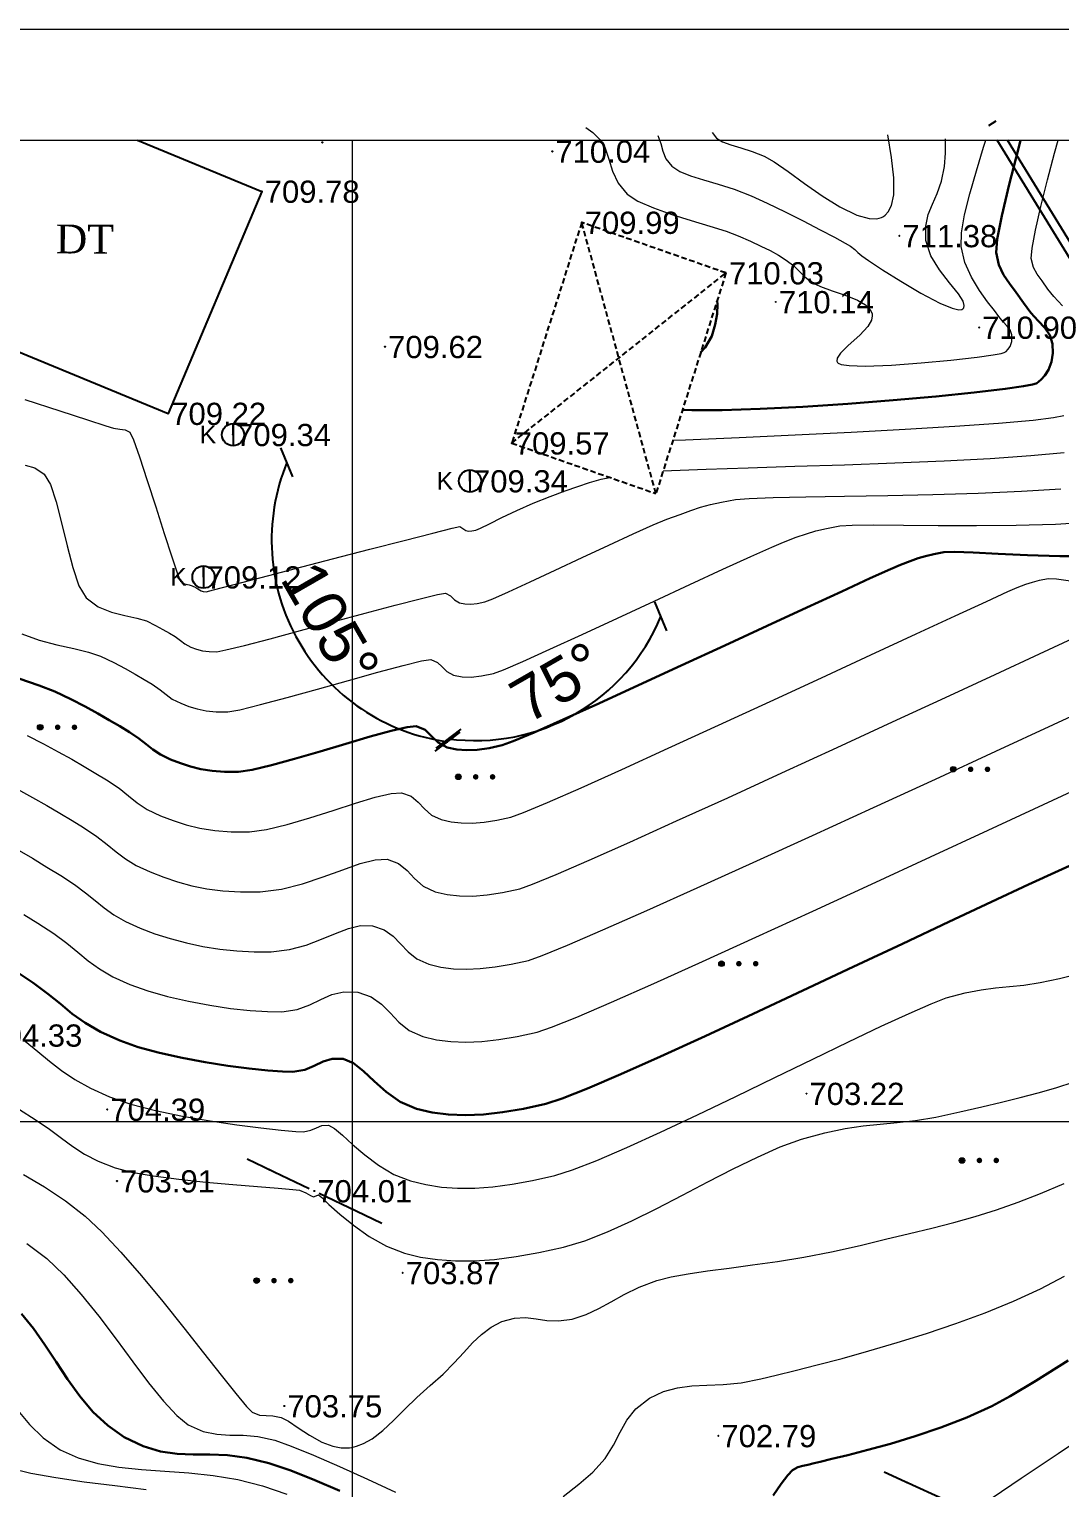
# Model space of a CAD drawing. Header units: feet. Extents: x 3381 to 683784, y 675186 to 4376258.
# Drawn here: x 682597.7 to 682644.1, y 4375787.2 to 4375852.9 of the extents above; entities that cross this region are included whole.
import ezdxf
from ezdxf.enums import TextEntityAlignment as Align

# ---------------------------------------------------------------- set-up
doc = ezdxf.new("R2010")
doc.units = ezdxf.units.FT
doc.header["$MEASUREMENT"] = 0
doc.header["$PDMODE"] = 34
doc.header["$PDSIZE"] = 0.01
doc.linetypes.add('DASHED2', pattern=[0.375, 0.25, -0.125])
doc.layers.get('0').update_dxf_attribs({"linetype": 'CONTINUOUS'})
doc.layers.get('Defpoints').update_dxf_attribs({"linetype": 'CONTINUOUS'})
for name, color, linetype in [('0_Point_Height', 2, 'CONTINUOUS'), ('0_Point_Point', 7, 'CONTINUOUS'), ('col bitkisi', 7, 'CONTINUOUS'), ('Lep-Stolb', 7, 'CONTINUOUS'), ('polygon', 5, 'CONTINUOUS'), ('Yazilar', 7, 'CONTINUOUS')]:
    doc.layers.add(name, color=color, linetype=linetype)
for name, color, linetype, lineweight in [('ANA HORIZONTAL', 24, 'CONTINUOUS', 30), ('HORIZANTAL', 24, 'CONTINUOUS', 13), ('km setka', 170, 'CONTINUOUS', 15), ('rabit xt', 7, 'CONTINUOUS', 13)]:
    doc.layers.add(name, color=color, linetype=linetype, lineweight=lineweight)
doc.styles.get("Standard").update_dxf_attribs({"font": 'arial.ttf', "height": 2})
doc.dimstyles.new('ISO-25', dxfattribs={"dimtxt": 2, "dimasz": 1, "dimexe": 1.25, "dimexo": 0.625, "dimtad": 1, "dimtxsty": 'Standard', "dimblk": 'OBLIQUE', "dimcen": 2.5, "dimadec": 0, "dimazin": 0, "dimtfac": 1, "dimtmove": 0, "dimatfit": 3, "dimldrblk": 'OBLIQUE', "dimfxl": 1, "dimarcsym": 0})

# ---------------------------------------------------------------- blocks, each defined once
blk = doc.blocks.new('_Oblique')
at = {"color": 0, "linetype": 'ByBlock', "lineweight": -2}
blk.add_line((-0.5, -0.5), (0.5, 0.5), dxfattribs=at)
blk = doc.blocks.new('*D71')
at = {"color": 0, "lineweight": -2, "transparency": 16777216}
blk.add_arc((682617.747, 4375829.881), 9.171, 157.61681, 262.22344, dxfattribs=at)
at = {"layer": 'Defpoints', "color": 0, "lineweight": 18, "transparency": 16777216}
for p in [(682619.446, 4375842.323), (682597.785, 4375838.101, 709.272), (682629.221, 4375825.155, 709.019), (682611.534, 4375823.135), (682606.903, 4375750.477)]:
    blk.add_point(p, dxfattribs=at)
at = {"color": 0, "lineweight": -2, "transparency": 16777216}
for p, rotation in [((682609.267, 4375833.373), 67.6168135666114), ((682616.506, 4375820.795), 352.2234362131171)]:
    blk.add_blockref('_Oblique', p, dxfattribs=dict(at, rotation=rotation))
at = {"color": 0, "lineweight": 25, "transparency": 16777216, "insert": (682611.225, 4375826.128), "char_height": 2, "attachment_point": 5, "rotation": 299.92012}
blk.add_mtext('105°', dxfattribs=at)
blk = doc.blocks.new('*D72')
at = {"color": 0, "lineweight": -2, "transparency": 16777216}
blk.add_arc((682617.747, 4375829.881), 9.031, 262.22344, 337.61681, dxfattribs=at)
at = {"layer": 'Defpoints', "color": 0, "lineweight": 18, "transparency": 16777216}
for p in [(682619.446, 4375842.323), (682597.785, 4375838.101, 709.272), (682629.221, 4375825.155, 709.019), (682620.44, 4375821.261), (682606.903, 4375750.477)]:
    blk.add_point(p, dxfattribs=at)
at = {"color": 0, "lineweight": -2, "transparency": 16777216}
for p, rotation in [((682626.097, 4375826.442), 67.61681356638918), ((682616.525, 4375820.933), 172.2234362133806)]:
    blk.add_blockref('_Oblique', p, dxfattribs=dict(at, rotation=rotation))
at = {"color": 0, "lineweight": 25, "transparency": 16777216, "insert": (682621.432, 4375823.477), "char_height": 2, "attachment_point": 5, "rotation": 29.92012}
blk.add_mtext('75°', dxfattribs=at)

msp = doc.modelspace()

# ---------------------------------------------------------------- hatches: boundary and pattern name
at = {"layer": 'col bitkisi', "ltscale": 1.5}
h = msp.add_hatch(color=256, dxfattribs=at)
edge = h.paths.add_edge_path()
edge.add_arc((682598.163, 4375821.449), 0.125, 0, 360)
h = msp.add_hatch(color=256, dxfattribs=at)
edge = h.paths.add_edge_path()
edge.add_arc((682598.946, 4375821.449), 0.125, 0, 360)
h = msp.add_hatch(color=256, dxfattribs=at)
edge = h.paths.add_edge_path()
edge.add_arc((682599.704, 4375821.449), 0.125, 0, 360)
h = msp.add_hatch(color=256, dxfattribs=at)
edge = h.paths.add_edge_path()
edge.add_arc((682639.257, 4375819.556), 0.125, 0, 360)
h = msp.add_hatch(color=256, dxfattribs=at)
edge = h.paths.add_edge_path()
edge.add_arc((682640.039, 4375819.556), 0.125, 0, 360)
h = msp.add_hatch(color=256, dxfattribs=at)
edge = h.paths.add_edge_path()
edge.add_arc((682640.798, 4375819.556), 0.125, 0, 360)
h = msp.add_hatch(color=256, dxfattribs=at)
edge = h.paths.add_edge_path()
edge.add_arc((682616.981, 4375819.215), 0.125, 0, 360)
h = msp.add_hatch(color=256, dxfattribs=at)
edge = h.paths.add_edge_path()
edge.add_arc((682617.764, 4375819.215), 0.125, 0, 360)
h = msp.add_hatch(color=256, dxfattribs=at)
edge = h.paths.add_edge_path()
edge.add_arc((682618.522, 4375819.215), 0.125, 0, 360)
h = msp.add_hatch(color=256, dxfattribs=at)
edge = h.paths.add_edge_path()
edge.add_arc((682628.825, 4375810.803), 0.125, 0, 360)
h = msp.add_hatch(color=256, dxfattribs=at)
edge = h.paths.add_edge_path()
edge.add_arc((682629.607, 4375810.803), 0.125, 0, 360)
h = msp.add_hatch(color=256, dxfattribs=at)
edge = h.paths.add_edge_path()
edge.add_arc((682630.366, 4375810.803), 0.125, 0, 360)
h = msp.add_hatch(color=256, dxfattribs=at)
edge = h.paths.add_edge_path()
edge.add_arc((682639.652, 4375801.945), 0.125, 0, 360)
h = msp.add_hatch(color=256, dxfattribs=at)
edge = h.paths.add_edge_path()
edge.add_arc((682640.434, 4375801.945), 0.125, 0, 360)
h = msp.add_hatch(color=256, dxfattribs=at)
edge = h.paths.add_edge_path()
edge.add_arc((682641.193, 4375801.945), 0.125, 0, 360)
h = msp.add_hatch(color=256, dxfattribs=at)
edge = h.paths.add_edge_path()
edge.add_arc((682607.9, 4375796.536), 0.125, 0, 360)
h = msp.add_hatch(color=256, dxfattribs=at)
edge = h.paths.add_edge_path()
edge.add_arc((682608.683, 4375796.536), 0.125, 0, 360)
h = msp.add_hatch(color=256, dxfattribs=at)
edge = h.paths.add_edge_path()
edge.add_arc((682609.441, 4375796.536), 0.125, 0, 360)

# ---------------------------------------------------------------- linework, layer by layer
at = {"linetype": 'Continuous'}
for p, q in [((682641.173, 4375848.744, 24.384), (682640.84, 4375848.522, 24.384)), ((682602.536, 4375847.878, 22.828), (682608.131, 4375845.574, 22.783)), ((682608.131, 4375845.574, 22.783), (682603.924, 4375835.573, 22.229)), ((682591.647, 4375840.629, 22.328), (682603.924, 4375835.573, 22.229))]:
    msp.add_line(p, q, dxfattribs=at)
at = {"linetype": 'DASHED2'}
for p, q in [((682622.534, 4375844.175, 22.997), (682619.385, 4375834.242, 22.578)), ((682629.024, 4375841.902, 23.038), (682622.534, 4375844.175, 22.997)), ((682625.875, 4375831.969, 22.619), (682622.534, 4375844.175, 22.997)), ((682619.385, 4375834.242, 22.578), (682629.024, 4375841.902, 23.038)), ((682629.024, 4375841.902, 23.038), (682625.875, 4375831.969, 22.619)), ((682619.385, 4375834.242, 22.578), (682625.875, 4375831.969, 22.619))]:
    msp.add_line(p, q, dxfattribs=at)
at = {"linetype": 'Continuous', "elevation": 10.491}
for points in [[(682684.241, 4375780.115), (682675.604, 4375790.548), (682666.719, 4375804.956), (682654.908, 4375824.985), (682644.888, 4375841.924), (682641.235, 4375847.878)], [(682684.521, 4375780.404), (682675.93, 4375790.781), (682667.062, 4375805.162), (682655.253, 4375825.188), (682645.231, 4375842.13), (682641.704, 4375847.878)]]:
    msp.add_lwpolyline(points, dxfattribs=at)
at = {"layer": '0_Point_Point'}
for p in [(682610.859, 4375847.782, 22.863), (682621.211, 4375847.376, 23.048), (682608.131, 4375845.574, 22.783), (682622.534, 4375844.175, 22.997), (682636.832, 4375843.574, 24.384), (682629.024, 4375841.902, 23.038), (682631.273, 4375840.601, 23.143), (682640.421, 4375839.45, 23.91), (682613.684, 4375838.582, 22.622), (682603.924, 4375835.573, 22.229), (682606.843, 4375834.62, 22.343), (682619.385, 4375834.242, 22.578), (682617.505, 4375832.536, 22.349), (682605.512, 4375828.209, 22.128), (682632.65, 4375804.956, 16.23), (682601.18, 4375804.242, 17.394), (682601.621, 4375801.017, 16.919), (682610.498, 4375800.573, 17.013), (682614.478, 4375796.887, 16.871), (682609.149, 4375790.891, 16.756), (682628.685, 4375789.547, 15.793)]:
    msp.add_point(p, dxfattribs=at)
at = {"layer": 'ANA HORIZONTAL', "color": 16, "lineweight": 30, "elevation": 23.006}
for points in [[(682627.072, 4375835.744), (682627.488, 4375835.722), (682628.863, 4375835.725), (682630.563, 4375835.781), (682632.482, 4375835.881), (682634.512, 4375836.014), (682636.546, 4375836.171), (682638.476, 4375836.34), (682640.197, 4375836.513), (682641.599, 4375836.678), (682642.421, 4375836.799), (682642.826, 4375836.879), (682642.982, 4375836.926), (682643.023, 4375836.948), (682643.091, 4375836.999), (682643.216, 4375837.107), (682643.377, 4375837.281), (682643.546, 4375837.538), (682643.683, 4375837.895), (682643.742, 4375838.288), (682643.726, 4375838.714), (682643.606, 4375839.107), (682643.378, 4375839.436), (682643.079, 4375839.754), (682642.745, 4375840.112), (682642.413, 4375840.56), (682642.094, 4375841.022), (682641.79, 4375841.421), (682641.523, 4375841.817), (682641.315, 4375842.266), (682641.188, 4375842.826), (682641.24, 4375843.418), (682641.45, 4375844.479), (682641.779, 4375845.882), (682642.189, 4375847.503), (682642.289, 4375847.878)], [(682628.624, 4375840.643), (682628.65, 4375840.5), (682628.636, 4375840.058), (682628.542, 4375839.585), (682628.39, 4375839.06), (682628.096, 4375838.552), (682627.887, 4375838.316)]]:
    msp.add_lwpolyline(points, dxfattribs=at)
at = {"layer": 'ANA HORIZONTAL', "color": 32, "lineweight": 30}
for points, elevation in [([(682597.194, 4375823.639), (682598.108, 4375823.335), (682598.814, 4375823.055), (682599.538, 4375822.709), (682600.181, 4375822.381), (682600.754, 4375822.069), (682601.27, 4375821.774), (682601.739, 4375821.495), (682602.175, 4375821.232), (682602.606, 4375820.943), (682602.934, 4375820.682), (682603.231, 4375820.442), (682603.571, 4375820.216), (682604.028, 4375819.998), (682604.473, 4375819.828), (682604.921, 4375819.683), (682605.391, 4375819.568), (682605.898, 4375819.487), (682606.459, 4375819.445), (682607.093, 4375819.446), (682607.7, 4375819.533), (682608.568, 4375819.738), (682609.615, 4375820.026), (682610.759, 4375820.36), (682611.918, 4375820.706), (682613.012, 4375821.029), (682613.959, 4375821.291), (682614.677, 4375821.459), (682615.085, 4375821.497), (682615.492, 4375821.326), (682615.781, 4375821.05), (682616.072, 4375820.759), (682616.486, 4375820.543), (682616.907, 4375820.453), (682617.351, 4375820.419), (682617.832, 4375820.439), (682618.363, 4375820.512), (682618.956, 4375820.635), (682619.45, 4375820.816), (682620.393, 4375821.216), (682621.704, 4375821.797), (682623.299, 4375822.519), (682625.096, 4375823.341), (682627.014, 4375824.224), (682628.969, 4375825.128), (682630.879, 4375826.013), (682632.663, 4375826.84), (682634.237, 4375827.568), (682635.519, 4375828.159), (682636.427, 4375828.571), (682636.878, 4375828.765), (682637.323, 4375828.93), (682637.679, 4375829.056), (682638.01, 4375829.156), (682638.376, 4375829.244), (682638.84, 4375829.332), (682639.316, 4375829.346), (682640.156, 4375829.312), (682641.279, 4375829.252), (682642.604, 4375829.19), (682644.048, 4375829.147), (682645.531, 4375829.147)], 20.506), ([(682597.032, 4375810.478), (682597.85, 4375809.944), (682598.506, 4375809.45), (682599.069, 4375808.989), (682599.606, 4375808.553), (682600.185, 4375808.138), (682600.874, 4375807.736), (682601.74, 4375807.341), (682602.574, 4375807.05), (682603.526, 4375806.789), (682604.547, 4375806.561), (682605.592, 4375806.366), (682606.614, 4375806.206), (682607.565, 4375806.081), (682608.4, 4375805.995), (682609.07, 4375805.947), (682609.53, 4375805.939), (682610.067, 4375806.029), (682610.5, 4375806.207), (682610.891, 4375806.398), (682611.304, 4375806.527), (682611.802, 4375806.522), (682612.259, 4375806.331), (682612.714, 4375805.97), (682613.197, 4375805.511), (682613.737, 4375805.027), (682614.363, 4375804.591), (682615.105, 4375804.274), (682615.808, 4375804.109), (682616.535, 4375804.011), (682617.298, 4375803.981), (682618.107, 4375804.015), (682618.974, 4375804.112), (682619.91, 4375804.272), (682620.924, 4375804.492), (682621.651, 4375804.73), (682622.798, 4375805.189), (682624.299, 4375805.834), (682626.086, 4375806.632), (682628.092, 4375807.547), (682630.251, 4375808.545), (682632.494, 4375809.592), (682634.756, 4375810.655), (682636.969, 4375811.697), (682639.065, 4375812.686), (682640.978, 4375813.587), (682642.641, 4375814.365), (682643.987, 4375814.986), (682644.948, 4375815.416)], 18.006), ([(682597.315, 4375795.042), (682597.859, 4375794.373), (682598.375, 4375793.64), (682598.881, 4375792.871), (682599.398, 4375792.094), (682599.944, 4375791.338), (682600.538, 4375790.633), (682601.199, 4375790.005), (682601.947, 4375789.484), (682602.8, 4375789.075), (682603.581, 4375788.843), (682604.322, 4375788.738), (682605.051, 4375788.708), (682605.799, 4375788.703), (682606.594, 4375788.671), (682607.467, 4375788.561), (682608.447, 4375788.322), (682609.438, 4375787.983), (682610.521, 4375787.555), (682611.643, 4375787.072)], 15.506), ([(682631.152, 4375786.867), (682631.516, 4375787.385), (682631.81, 4375787.776), (682632.026, 4375787.998), (682632.265, 4375788.132), (682632.48, 4375788.195), (682632.709, 4375788.237), (682632.991, 4375788.309), (682633.269, 4375788.38), (682633.791, 4375788.504), (682634.518, 4375788.68), (682635.411, 4375788.909), (682636.431, 4375789.192), (682637.539, 4375789.53), (682638.695, 4375789.924), (682639.862, 4375790.375), (682640.999, 4375790.883), (682641.815, 4375791.326), (682642.978, 4375792.025), (682644.435, 4375792.941)], 15.506)]:
    msp.add_lwpolyline(points, dxfattribs=dict(at, elevation=elevation))
at = {"layer": 'col bitkisi', "lineweight": 13, "ltscale": 1.5}
for centre in [(682598.163, 4375821.449, -686.994), (682639.257, 4375819.556, -686.994), (682616.981, 4375819.215, -686.994), (682628.825, 4375810.803, -686.994), (682639.652, 4375801.945, -686.994), (682607.9, 4375796.536, -686.994)]:
    msp.add_circle(centre, 0.125, dxfattribs=at)
at = {"layer": 'HORIZANTAL', "color": 32, "linetype": 'Continuous', "lineweight": 13}
for points, elevation in [([(682622.716, 4375848.451), (682623.038, 4375848.22), (682623.367, 4375847.894), (682623.586, 4375847.514), (682623.748, 4375847.029), (682623.922, 4375846.491), (682624.176, 4375845.95), (682624.58, 4375845.456), (682625.067, 4375845.138), (682625.763, 4375844.83), (682626.586, 4375844.538), (682627.458, 4375844.263), (682628.299, 4375844.009), (682629.031, 4375843.781), (682629.574, 4375843.58), (682630.124, 4375843.336), (682630.6, 4375843.116), (682631.017, 4375842.909), (682631.392, 4375842.702), (682631.739, 4375842.484), (682632.078, 4375842.219), (682632.32, 4375841.979), (682632.56, 4375841.738), (682632.899, 4375841.471), (682633.281, 4375841.286), (682633.809, 4375841.103), (682634.393, 4375840.906), (682634.945, 4375840.677), (682635.305, 4375840.46), (682635.498, 4375840.271), (682635.578, 4375840.131), (682635.602, 4375840.057), (682635.614, 4375839.965), (682635.581, 4375839.776), (682635.416, 4375839.486), (682635.054, 4375839.098), (682634.527, 4375838.63), (682634.18, 4375838.289), (682634.035, 4375838.064), (682634.019, 4375837.931), (682634.041, 4375837.871), (682634.073, 4375837.837), (682634.209, 4375837.782), (682634.571, 4375837.731), (682635.296, 4375837.713), (682636.477, 4375837.755), (682637.816, 4375837.85), (682639.154, 4375837.977), (682640.334, 4375838.113), (682641.057, 4375838.216), (682641.418, 4375838.281), (682641.552, 4375838.317), (682641.584, 4375838.332), (682641.633, 4375838.371), (682641.719, 4375838.454), (682641.817, 4375838.596), (682641.891, 4375838.812), (682641.898, 4375839.121), (682641.823, 4375839.335), (682641.679, 4375839.514), (682641.497, 4375839.703), (682641.311, 4375839.946), (682641.115, 4375840.21), (682640.805, 4375840.606), (682640.439, 4375841.113), (682640.078, 4375841.711), (682639.781, 4375842.38), (682639.607, 4375843.097), (682639.621, 4375843.708), (682639.762, 4375844.518), (682639.998, 4375845.471), (682640.296, 4375846.505), (682640.623, 4375847.563), (682640.722, 4375847.878)], 23.506), ([(682625.966, 4375848.086), (682626.092, 4375847.727), (682626.184, 4375847.379), (682626.322, 4375847.042), (682626.589, 4375846.714), (682626.953, 4375846.475), (682627.437, 4375846.278), (682628.019, 4375846.096), (682628.68, 4375845.903), (682629.401, 4375845.67), (682630.162, 4375845.372), (682630.885, 4375845.041), (682631.685, 4375844.653), (682632.499, 4375844.245), (682633.263, 4375843.851), (682633.917, 4375843.507), (682634.396, 4375843.246), (682634.639, 4375843.105), (682634.823, 4375842.956), (682634.956, 4375842.819), (682635.139, 4375842.669), (682635.445, 4375842.463), (682636.074, 4375842.05), (682636.901, 4375841.528), (682637.802, 4375840.994), (682638.65, 4375840.544), (682639.208, 4375840.31), (682639.514, 4375840.241), (682639.65, 4375840.257), (682639.694, 4375840.286), (682639.728, 4375840.331), (682639.754, 4375840.437), (682639.698, 4375840.634), (682639.487, 4375840.96), (682639.083, 4375841.457), (682638.631, 4375842.036), (682638.241, 4375842.68), (682638.027, 4375843.369), (682638.016, 4375844.002), (682638.129, 4375844.527), (682638.319, 4375845.002), (682638.536, 4375845.485), (682638.734, 4375846.033), (682638.864, 4375846.703), (682638.905, 4375847.295), (682638.914, 4375847.94)], 24.006), ([(682628.412, 4375848.22), (682628.598, 4375847.973), (682628.871, 4375847.803), (682629.243, 4375847.666), (682629.693, 4375847.532), (682630.203, 4375847.375), (682630.75, 4375847.164), (682631.202, 4375846.9), (682631.821, 4375846.464), (682632.555, 4375845.932), (682633.352, 4375845.379), (682634.158, 4375844.879), (682634.922, 4375844.508), (682635.467, 4375844.353), (682635.82, 4375844.346), (682636.022, 4375844.401), (682636.111, 4375844.449), (682636.193, 4375844.509), (682636.33, 4375844.655), (682636.477, 4375844.938), (682636.577, 4375845.426), (682636.576, 4375846.19), (682636.474, 4375847.099), (682636.312, 4375848.122)], 24.506), ([(682644.176, 4375840.422), (682643.784, 4375840.836), (682643.514, 4375841.174), (682643.254, 4375841.548), (682643.034, 4375841.844), (682642.867, 4375842.15), (682642.768, 4375842.554), (682642.806, 4375843.014), (682642.96, 4375843.833), (682643.199, 4375844.897), (682643.492, 4375846.091), (682643.81, 4375847.299), (682643.973, 4375847.878)], 22.506), ([(682597.471, 4375836.203), (682599.046, 4375835.692), (682600.288, 4375835.289), (682601.119, 4375835.021), (682601.46, 4375834.913), (682601.749, 4375834.869), (682601.985, 4375834.847), (682602.202, 4375834.731), (682602.356, 4375834.392), (682602.627, 4375833.622), (682602.976, 4375832.565), (682603.361, 4375831.366), (682603.744, 4375830.168), (682604.084, 4375829.116), (682604.341, 4375828.354), (682604.475, 4375828.027), (682604.662, 4375827.91), (682604.861, 4375827.859), (682605.008, 4375827.822), (682605.16, 4375827.743), (682605.261, 4375827.685), (682605.33, 4375827.636), (682605.4, 4375827.592), (682605.501, 4375827.565), (682605.631, 4375827.55), (682605.965, 4375827.634), (682606.835, 4375827.858), (682608.107, 4375828.189), (682609.648, 4375828.589), (682611.325, 4375829.025), (682613.002, 4375829.46), (682614.548, 4375829.858), (682615.827, 4375830.185), (682616.708, 4375830.405), (682617.054, 4375830.482), (682617.184, 4375830.398), (682617.315, 4375830.304), (682617.445, 4375830.283), (682617.596, 4375830.289), (682617.775, 4375830.322), (682617.984, 4375830.411), (682618.388, 4375830.61), (682618.945, 4375830.885), (682619.613, 4375831.203), (682620.349, 4375831.531), (682621.11, 4375831.835), (682621.794, 4375832.088), (682622.365, 4375832.294), (682622.885, 4375832.464), (682623.415, 4375832.612), (682623.795, 4375832.698)], 22.006), ([(682626.635, 4375834.367), (682627.209, 4375834.391), (682629.624, 4375834.496), (682632.141, 4375834.612), (682634.663, 4375834.735), (682637.093, 4375834.866), (682639.333, 4375835.002), (682641.288, 4375835.141), (682642.859, 4375835.282), (682643.775, 4375835.395), (682644.23, 4375835.48)], 22.506), ([(682597.492, 4375833.245), (682597.92, 4375833.125), (682598.341, 4375832.843), (682598.627, 4375832.374), (682598.884, 4375831.602), (682599.127, 4375830.645), (682599.369, 4375829.617), (682599.624, 4375828.636), (682599.906, 4375827.818), (682600.228, 4375827.278), (682600.765, 4375826.871), (682601.364, 4375826.624), (682601.966, 4375826.475), (682602.512, 4375826.365), (682602.943, 4375826.233), (682603.348, 4375826.036), (682603.687, 4375825.855), (682603.977, 4375825.687), (682604.232, 4375825.534), (682604.484, 4375825.355), (682604.678, 4375825.201), (682604.943, 4375825.06), (682605.199, 4375824.966), (682605.465, 4375824.896), (682605.764, 4375824.854), (682606.118, 4375824.849), (682606.523, 4375824.929), (682607.356, 4375825.136), (682608.509, 4375825.437), (682609.871, 4375825.801), (682611.336, 4375826.195), (682612.795, 4375826.587), (682614.139, 4375826.944), (682615.26, 4375827.235), (682616.049, 4375827.427), (682616.398, 4375827.487), (682616.632, 4375827.37), (682616.802, 4375827.192), (682617.039, 4375827.051), (682617.281, 4375827.003), (682617.542, 4375826.995), (682617.834, 4375827.026), (682618.169, 4375827.093), (682618.532, 4375827.234), (682619.243, 4375827.551), (682620.211, 4375827.998), (682621.345, 4375828.528), (682622.557, 4375829.096), (682623.755, 4375829.654), (682624.849, 4375830.157), (682625.75, 4375830.558), (682626.366, 4375830.812), (682626.961, 4375831.032), (682627.448, 4375831.207), (682627.885, 4375831.351), (682628.327, 4375831.473), (682628.83, 4375831.586), (682629.45, 4375831.702), (682630.066, 4375831.753), (682631.154, 4375831.789), (682632.619, 4375831.818), (682634.368, 4375831.846), (682636.308, 4375831.878), (682638.344, 4375831.922), (682640.383, 4375831.985), (682642.331, 4375832.072), (682644.095, 4375832.19)], 21.506), ([(682626.199, 4375832.991), (682626.575, 4375833.01), (682628.141, 4375833.07), (682630.021, 4375833.132), (682632.123, 4375833.198), (682634.355, 4375833.27), (682636.626, 4375833.352), (682638.843, 4375833.446), (682640.915, 4375833.555), (682642.748, 4375833.679), (682644.252, 4375833.824)], 22.006), ([(682597.334, 4375825.649), (682598.12, 4375825.373), (682598.914, 4375825.166), (682599.67, 4375824.996), (682600.341, 4375824.832), (682600.879, 4375824.644), (682601.473, 4375824.358), (682601.988, 4375824.09), (682602.439, 4375823.838), (682602.839, 4375823.602), (682603.204, 4375823.383), (682603.563, 4375823.136), (682603.831, 4375822.918), (682604.105, 4375822.718), (682604.485, 4375822.529), (682604.854, 4375822.39), (682605.231, 4375822.277), (682605.634, 4375822.195), (682606.086, 4375822.15), (682606.606, 4375822.147), (682607.149, 4375822.24), (682608.078, 4375822.467), (682609.28, 4375822.79), (682610.637, 4375823.167), (682612.036, 4375823.561), (682613.361, 4375823.93), (682614.497, 4375824.235), (682615.329, 4375824.435), (682615.741, 4375824.492), (682616.038, 4375824.367), (682616.249, 4375824.166), (682616.461, 4375823.954), (682616.763, 4375823.797), (682617.148, 4375823.721), (682617.564, 4375823.709), (682618.029, 4375823.757), (682618.562, 4375823.864), (682619.014, 4375824.034), (682619.891, 4375824.414), (682621.1, 4375824.958), (682622.549, 4375825.623), (682624.145, 4375826.36), (682625.796, 4375827.127), (682627.408, 4375827.876), (682628.89, 4375828.562), (682630.148, 4375829.14), (682631.089, 4375829.564), (682631.622, 4375829.788), (682632.194, 4375830), (682632.653, 4375830.162), (682633.078, 4375830.291), (682633.549, 4375830.404), (682634.145, 4375830.517), (682634.702, 4375830.552), (682635.687, 4375830.558), (682637.011, 4375830.548), (682638.58, 4375830.534), (682640.304, 4375830.529), (682642.092, 4375830.547), (682643.852, 4375830.599), (682645.492, 4375830.699)], 21.006), ([(682597.569, 4375821.077), (682598.308, 4375820.704), (682598.977, 4375820.348), (682599.585, 4375820.008), (682600.143, 4375819.683), (682600.66, 4375819.374), (682601.147, 4375819.081), (682601.711, 4375818.703), (682602.139, 4375818.361), (682602.528, 4375818.047), (682602.973, 4375817.752), (682603.57, 4375817.466), (682604.152, 4375817.244), (682604.739, 4375817.055), (682605.353, 4375816.904), (682606.016, 4375816.798), (682606.751, 4375816.743), (682607.58, 4375816.744), (682608.347, 4375816.845), (682609.275, 4375817.067), (682610.297, 4375817.368), (682611.344, 4375817.704), (682612.35, 4375818.029), (682613.244, 4375818.3), (682613.96, 4375818.472), (682614.428, 4375818.502), (682614.859, 4375818.342), (682615.175, 4375818.082), (682615.453, 4375817.781), (682615.772, 4375817.497), (682616.21, 4375817.289), (682616.654, 4375817.189), (682617.116, 4375817.138), (682617.608, 4375817.136), (682618.138, 4375817.181), (682618.715, 4375817.271), (682619.35, 4375817.407), (682619.919, 4375817.612), (682620.999, 4375818.066), (682622.503, 4375818.728), (682624.343, 4375819.554), (682626.433, 4375820.504), (682628.686, 4375821.536), (682631.014, 4375822.609), (682633.332, 4375823.679), (682635.551, 4375824.707), (682637.585, 4375825.65), (682639.348, 4375826.467), (682640.751, 4375827.116), (682641.709, 4375827.555), (682642.134, 4375827.742), (682642.519, 4375827.884), (682642.824, 4375827.987), (682643.134, 4375828.069), (682643.535, 4375828.146), (682643.899, 4375828.133), (682644.531, 4375828.047)], 20.006), ([(682597.136, 4375818.658), (682597.821, 4375818.283), (682598.454, 4375817.922), (682599.042, 4375817.577), (682599.594, 4375817.246), (682600.118, 4375816.93), (682600.714, 4375816.537), (682601.179, 4375816.177), (682601.584, 4375815.843), (682601.995, 4375815.529), (682602.482, 4375815.229), (682603.113, 4375814.935), (682603.729, 4375814.697), (682604.348, 4375814.489), (682604.985, 4375814.313), (682605.658, 4375814.177), (682606.385, 4375814.083), (682607.182, 4375814.037), (682608.068, 4375814.043), (682609.016, 4375814.159), (682609.971, 4375814.4), (682610.901, 4375814.71), (682611.776, 4375815.032), (682612.567, 4375815.31), (682613.242, 4375815.487), (682613.772, 4375815.507), (682614.295, 4375815.313), (682614.678, 4375814.998), (682615.015, 4375814.632), (682615.402, 4375814.288), (682615.934, 4375814.035), (682616.472, 4375813.913), (682617.034, 4375813.852), (682617.63, 4375813.849), (682618.273, 4375813.904), (682618.974, 4375814.014), (682619.743, 4375814.178), (682620.316, 4375814.38), (682621.381, 4375814.821), (682622.864, 4375815.465), (682624.694, 4375816.28), (682626.799, 4375817.229), (682629.106, 4375818.278), (682631.542, 4375819.394), (682634.037, 4375820.541), (682636.516, 4375821.686), (682638.909, 4375822.793), (682641.143, 4375823.828), (682643.144, 4375824.757), (682644.842, 4375825.545)], 19.506), ([(682597.108, 4375815.961), (682597.808, 4375815.549), (682598.466, 4375815.156), (682599.089, 4375814.779), (682599.709, 4375814.375), (682600.206, 4375814.001), (682600.632, 4375813.652), (682601.039, 4375813.322), (682601.477, 4375813.007), (682601.999, 4375812.703), (682602.655, 4375812.404), (682603.321, 4375812.155), (682604.019, 4375811.934), (682604.743, 4375811.742), (682605.488, 4375811.584), (682606.247, 4375811.461), (682607.015, 4375811.378), (682607.787, 4375811.337), (682608.555, 4375811.342), (682609.386, 4375811.441), (682610.137, 4375811.644), (682610.821, 4375811.901), (682611.448, 4375812.165), (682612.032, 4375812.387), (682612.584, 4375812.518), (682613.115, 4375812.512), (682613.642, 4375812.334), (682614.042, 4375812.047), (682614.378, 4375811.701), (682614.717, 4375811.342), (682615.121, 4375811.019), (682615.658, 4375810.781), (682616.199, 4375810.654), (682616.758, 4375810.579), (682617.346, 4375810.556), (682617.969, 4375810.582), (682618.636, 4375810.657), (682619.356, 4375810.78), (682620.137, 4375810.949), (682620.757, 4375811.166), (682621.899, 4375811.635), (682623.491, 4375812.323), (682625.461, 4375813.195), (682627.736, 4375814.216), (682630.244, 4375815.353), (682632.915, 4375816.571), (682635.674, 4375817.837), (682638.451, 4375819.115), (682641.173, 4375820.372), (682643.769, 4375821.573), (682646.166, 4375822.685)], 19.006), ([(682597.419, 4375813.016), (682598.061, 4375812.628), (682598.779, 4375812.16), (682599.356, 4375811.726), (682599.851, 4375811.32), (682600.322, 4375810.938), (682600.831, 4375810.573), (682601.436, 4375810.219), (682602.197, 4375809.872), (682603.004, 4375809.585), (682603.898, 4375809.331), (682604.841, 4375809.113), (682605.798, 4375808.932), (682606.733, 4375808.792), (682607.61, 4375808.695), (682608.392, 4375808.644), (682609.043, 4375808.64), (682609.729, 4375808.741), (682610.295, 4375808.947), (682610.797, 4375809.192), (682611.288, 4375809.411), (682611.823, 4375809.541), (682612.458, 4375809.517), (682613.063, 4375809.313), (682613.522, 4375808.983), (682613.909, 4375808.584), (682614.299, 4375808.172), (682614.765, 4375807.801), (682615.381, 4375807.528), (682616.003, 4375807.381), (682616.647, 4375807.295), (682617.322, 4375807.268), (682618.038, 4375807.298), (682618.805, 4375807.385), (682619.633, 4375807.526), (682620.531, 4375807.721), (682621.182, 4375807.942), (682622.318, 4375808.403), (682623.873, 4375809.071), (682625.78, 4375809.913), (682627.97, 4375810.898), (682630.378, 4375811.992), (682632.936, 4375813.163), (682635.576, 4375814.38), (682638.231, 4375815.608), (682640.835, 4375816.816), (682643.32, 4375817.972), (682645.619, 4375819.042)], 18.506), ([(682597.485, 4375807.309), (682598.058, 4375806.847), (682598.587, 4375806.41), (682599.124, 4375805.992), (682599.717, 4375805.59), (682600.42, 4375805.197), (682601.282, 4375804.81), (682602.239, 4375804.484), (682603.358, 4375804.193), (682604.572, 4375803.94), (682605.811, 4375803.724), (682607.009, 4375803.546), (682608.097, 4375803.408), (682609.006, 4375803.309), (682609.669, 4375803.252), (682610.017, 4375803.237), (682610.341, 4375803.302), (682610.597, 4375803.419), (682610.844, 4375803.518), (682611.145, 4375803.527), (682611.401, 4375803.389), (682611.763, 4375803.085), (682612.221, 4375802.669), (682612.767, 4375802.199), (682613.39, 4375801.73), (682614.08, 4375801.318), (682614.829, 4375801.02), (682615.513, 4375800.855), (682616.217, 4375800.747), (682616.95, 4375800.697), (682617.718, 4375800.703), (682618.531, 4375800.764), (682619.397, 4375800.878), (682620.323, 4375801.045), (682621.318, 4375801.263), (682622.121, 4375801.515), (682623.221, 4375801.947), (682624.562, 4375802.528), (682626.088, 4375803.224), (682627.744, 4375804.003), (682629.474, 4375804.831), (682631.221, 4375805.676), (682632.93, 4375806.505), (682634.544, 4375807.285), (682636.009, 4375807.984), (682637.268, 4375808.567), (682638.265, 4375809.003), (682638.944, 4375809.259), (682639.794, 4375809.489), (682640.516, 4375809.63), (682641.161, 4375809.714), (682641.783, 4375809.774), (682642.434, 4375809.842), (682643.167, 4375809.953), (682644.034, 4375810.139), (682644.821, 4375810.327)], 17.506), ([(682597.234, 4375804.244), (682597.931, 4375803.791), (682598.577, 4375803.35), (682599.12, 4375802.948), (682599.625, 4375802.578), (682600.154, 4375802.234), (682600.772, 4375801.913), (682601.54, 4375801.608), (682602.271, 4375801.419), (682603.252, 4375801.251), (682604.396, 4375801.102), (682605.616, 4375800.973), (682606.827, 4375800.862), (682607.941, 4375800.771), (682608.872, 4375800.698), (682609.533, 4375800.643), (682609.837, 4375800.607), (682610.111, 4375800.493), (682610.331, 4375800.37), (682610.461, 4375800.31), (682610.579, 4375800.353), (682610.694, 4375800.392), (682610.831, 4375800.272), (682611.16, 4375799.962), (682611.647, 4375799.526), (682612.262, 4375799.025), (682612.973, 4375798.523), (682613.747, 4375798.082), (682614.552, 4375797.766), (682615.279, 4375797.592), (682616.042, 4375797.478), (682616.848, 4375797.423), (682617.702, 4375797.427), (682618.61, 4375797.491), (682619.578, 4375797.614), (682620.61, 4375797.795), (682621.712, 4375798.034), (682622.668, 4375798.319), (682623.701, 4375798.725), (682624.792, 4375799.224), (682625.921, 4375799.786), (682627.07, 4375800.383), (682628.218, 4375800.987), (682629.348, 4375801.569), (682630.44, 4375802.1), (682631.474, 4375802.553), (682632.431, 4375802.897), (682633.483, 4375803.187), (682634.39, 4375803.377), (682635.202, 4375803.496), (682635.968, 4375803.577), (682636.736, 4375803.65), (682637.557, 4375803.745), (682638.48, 4375803.894), (682639.554, 4375804.128), (682640.538, 4375804.365), (682641.436, 4375804.576), (682642.274, 4375804.778), (682643.08, 4375804.987), (682643.881, 4375805.219), (682644.704, 4375805.491)], 17.006), ([(682597.413, 4375801.309), (682598.356, 4375800.75), (682599.297, 4375800.124), (682600.19, 4375799.439), (682600.939, 4375798.738), (682601.798, 4375797.818), (682602.725, 4375796.746), (682603.68, 4375795.59), (682604.621, 4375794.415), (682605.509, 4375793.289), (682606.303, 4375792.279), (682606.961, 4375791.451), (682607.443, 4375790.873), (682607.709, 4375790.61), (682608.035, 4375790.482), (682608.329, 4375790.455), (682608.638, 4375790.447), (682609.009, 4375790.378), (682609.341, 4375790.207), (682609.77, 4375789.914), (682610.277, 4375789.574), (682610.843, 4375789.26), (682611.328, 4375789.079), (682611.703, 4375789.008), (682611.956, 4375789.001), (682612.084, 4375789.012), (682612.192, 4375789.028), (682612.403, 4375789.078), (682612.71, 4375789.194), (682613.103, 4375789.418), (682613.585, 4375789.789), (682614.069, 4375790.239), (682614.575, 4375790.742), (682615.119, 4375791.272), (682615.719, 4375791.805), (682616.299, 4375792.324), (682616.791, 4375792.826), (682617.223, 4375793.298), (682617.626, 4375793.731), (682618.028, 4375794.114), (682618.458, 4375794.436), (682618.945, 4375794.687), (682619.511, 4375794.846), (682620.011, 4375794.867), (682620.482, 4375794.813), (682620.962, 4375794.744), (682621.491, 4375794.721), (682622.106, 4375794.806), (682622.731, 4375795.006), (682623.298, 4375795.274), (682623.854, 4375795.586), (682624.444, 4375795.916), (682625.117, 4375796.241), (682625.918, 4375796.535), (682626.567, 4375796.7), (682627.331, 4375796.842), (682628.2, 4375796.971), (682629.165, 4375797.1), (682630.216, 4375797.238), (682631.342, 4375797.398), (682632.534, 4375797.59), (682633.781, 4375797.827), (682635.074, 4375798.118), (682636.213, 4375798.395), (682637.282, 4375798.653), (682638.297, 4375798.903), (682639.277, 4375799.158), (682640.238, 4375799.428), (682641.198, 4375799.727), (682642.175, 4375800.064), (682643.186, 4375800.454), (682644.25, 4375800.906)], 16.506), ([(682597.567, 4375798.212), (682598.457, 4375797.528), (682599.227, 4375796.798), (682600.012, 4375795.913), (682600.8, 4375794.927), (682601.576, 4375793.898), (682602.328, 4375792.88), (682603.043, 4375791.931), (682603.707, 4375791.105), (682604.306, 4375790.458), (682604.828, 4375790.047), (682605.5, 4375789.745), (682606.106, 4375789.614), (682606.69, 4375789.581), (682607.294, 4375789.575), (682607.959, 4375789.522), (682608.728, 4375789.35), (682609.454, 4375789.088), (682610.456, 4375788.675), (682611.636, 4375788.16), (682612.9, 4375787.592), (682614.149, 4375787.017)], 16.006), ([(682621.7, 4375786.822), (682622.406, 4375787.366), (682623.037, 4375787.909), (682623.591, 4375788.525), (682623.967, 4375789.126), (682624.26, 4375789.705), (682624.564, 4375790.255), (682624.974, 4375790.769), (682625.584, 4375791.242), (682626.214, 4375791.544), (682626.843, 4375791.712), (682627.49, 4375791.791), (682628.171, 4375791.824), (682628.904, 4375791.858), (682629.705, 4375791.938), (682630.593, 4375792.108), (682631.282, 4375792.276), (682632.139, 4375792.487), (682633.138, 4375792.74), (682634.254, 4375793.034), (682635.461, 4375793.368), (682636.734, 4375793.741), (682638.047, 4375794.152), (682639.375, 4375794.6), (682640.692, 4375795.084), (682641.972, 4375795.604), (682643.191, 4375796.158), (682644.27, 4375796.728)], 16.006), ([(682597.16, 4375790.689), (682597.673, 4375790.05), (682598.297, 4375789.452), (682599.067, 4375788.921), (682599.871, 4375788.554), (682600.755, 4375788.305), (682601.707, 4375788.143), (682602.715, 4375788.037), (682603.767, 4375787.958), (682604.85, 4375787.874), (682605.952, 4375787.756), (682607.062, 4375787.573), (682608.167, 4375787.295), (682609.265, 4375786.926)], 15.006), ([(682641.003, 4375786.762), (682642.308, 4375787.638), (682643.976, 4375788.757), (682645.929, 4375790.067)], 15.006), ([(682596.83, 4375788.096), (682597.742, 4375787.869), (682598.866, 4375787.667), (682600.144, 4375787.482), (682601.52, 4375787.307), (682602.937, 4375787.132)], 14.506)]:
    msp.add_lwpolyline(points, dxfattribs=dict(at, elevation=elevation))
at = {"layer": 'km setka', "elevation": -686.994, "flags": 128}
for points in [[(682612.203, 4375847.878), (682612.203, 4375673.561)], [(682524.455, 4375803.701), (682673.527, 4375803.701)]]:
    msp.add_lwpolyline(points, dxfattribs=at)
at = {"layer": 'Lep-Stolb', "color": 1}
for p, q in [((682607.478, 4375802.013, 8.994), (682608.607, 4375801.475, 8.994)), ((682608.381, 4375801.582, 8.994), (682610.272, 4375800.681, 8.994)), ((682610.724, 4375800.466, 8.994), (682612.39, 4375799.672, 8.994)), ((682612.39, 4375799.672, 8.994), (682613.531, 4375799.128, 8.994)), ((682636.148, 4375787.921, 8.994), (682637.284, 4375787.4, 8.994)), ((682637.057, 4375787.504, 8.994), (682638.962, 4375786.631, 8.994))]:
    msp.add_line(p, q, dxfattribs=at)
at = {"layer": 'polygon', "color": 6}
for p, q in [((682606.843, 4375834.62, 22.343), (682606.843, 4375835.12, 22.343)), ((682606.843, 4375835.12, 22.343), (682606.843, 4375834.12, 22.343)), ((682617.505, 4375832.536, 22.349), (682617.505, 4375833.036, 22.349)), ((682617.505, 4375833.036, 22.349), (682617.505, 4375832.036, 22.349)), ((682605.512, 4375828.209, 22.128), (682605.512, 4375828.709, 22.128)), ((682605.512, 4375828.709, 22.128), (682605.512, 4375827.709, 22.128))]:
    msp.add_line(p, q, dxfattribs=at)
for centre in [(682606.843, 4375834.62, 22.343), (682617.505, 4375832.536, 22.349), (682605.512, 4375828.209, 22.128)]:
    msp.add_circle(centre, 0.5, dxfattribs=at)
at = {"layer": 'rabit xt', "color": 7, "lineweight": 20, "ltscale": 0.3, "elevation": -89.226}
msp.add_lwpolyline([(682497.06, 4375852.878), (682917.06, 4375852.878), (682917.06, 4375555.878)], dxfattribs=at)
msp.add_lwpolyline([(682517.06, 4375847.878), (682912.06, 4375847.878), (682912.06, 4375560.878), (682517.06, 4375560.878)], close=True, dxfattribs=at)

# ---------------------------------------------------------------- texts
at = {"layer": '0_Point_Height', "color": 0}
for s, p in [('710.04', (682621.347, 4375846.862, 23.048)), ('709.78', (682608.267, 4375845.06, 22.783)), ('709.99', (682622.67, 4375843.661, 22.997)), ('711.38', (682636.968, 4375843.06, 24.384)), ('710.03', (682629.16, 4375841.388, 23.038)), ('710.14', (682631.409, 4375840.087, 23.143)), ('710.90', (682640.557, 4375838.936, 23.91)), ('709.62', (682613.82, 4375838.068, 22.622)), ('709.22', (682604.06, 4375835.059, 22.229)), ('709.34', (682606.979, 4375834.106, 22.343)), ('709.57', (682619.521, 4375833.728, 22.578)), ('709.34', (682617.641, 4375832.022, 22.349)), ('709.12', (682605.648, 4375827.695, 22.128)), ('704.33', (682595.784, 4375807.068, 17.333)), ('703.22', (682632.786, 4375804.442, 16.23)), ('704.39', (682601.316, 4375803.728, 17.394)), ('703.91', (682601.757, 4375800.503, 16.919)), ('704.01', (682610.634, 4375800.059, 17.013)), ('703.87', (682614.614, 4375796.373, 16.871)), ('703.75', (682609.285, 4375790.377, 16.756)), ('702.79', (682628.821, 4375789.033, 15.793))]:
    msp.add_text(s, height=1, dxfattribs=at).set_placement(p)
at = {"layer": 'Lep-Stolb', "color": 6}
for p in [(682605.715, 4375834.628, 22.343), (682616.377, 4375832.544, 22.349), (682604.384, 4375828.217, 22.128)]:
    msp.add_text('K', height=0.8, dxfattribs=at).set_placement(p, align=Align.MIDDLE_CENTER)
at = {"layer": 'Yazilar', "insert": (682598.867, 4375844.084, -686.994), "char_height": 1.3, "width": 0.10588, "attachment_point": 1, "rotation": 359.75118}
msp.add_mtext('{\\fTimes New Roman|b0|i0|c0|p18;DT}', dxfattribs=at)

# ---------------------------------------------------------------- dimensions: what is measured, and where the dimension line sits
at = {"color": 222, "lineweight": 25}
for base, line1, line2, picture, middle in [((682611.534, 4375823.135, -686.994), ((682619.446, 4375842.323, -686.994), (682606.903, 4375750.477, -686.994)), ((682597.785, 4375838.101, 22.279), (682629.221, 4375825.155, 22.025)), '*D71', (682611.225, 4375826.128, -686.994)), ((682620.44, 4375821.261, -686.994), ((682597.785, 4375838.101, 22.279), (682629.221, 4375825.155, 22.025)), ((682619.446, 4375842.323, -686.994), (682606.903, 4375750.477, -686.994)), '*D72', (682621.432, 4375823.477, -686.994))]:
    dim = msp.add_angular_dim_2l(base=base, line1=line1, line2=line2, dimstyle='ISO-25', dxfattribs=at)
    dim.commit()
    dim.dimension.update_dxf_attribs({"geometry": picture, "text_midpoint": middle})

doc.saveas('drawing.dxf')
